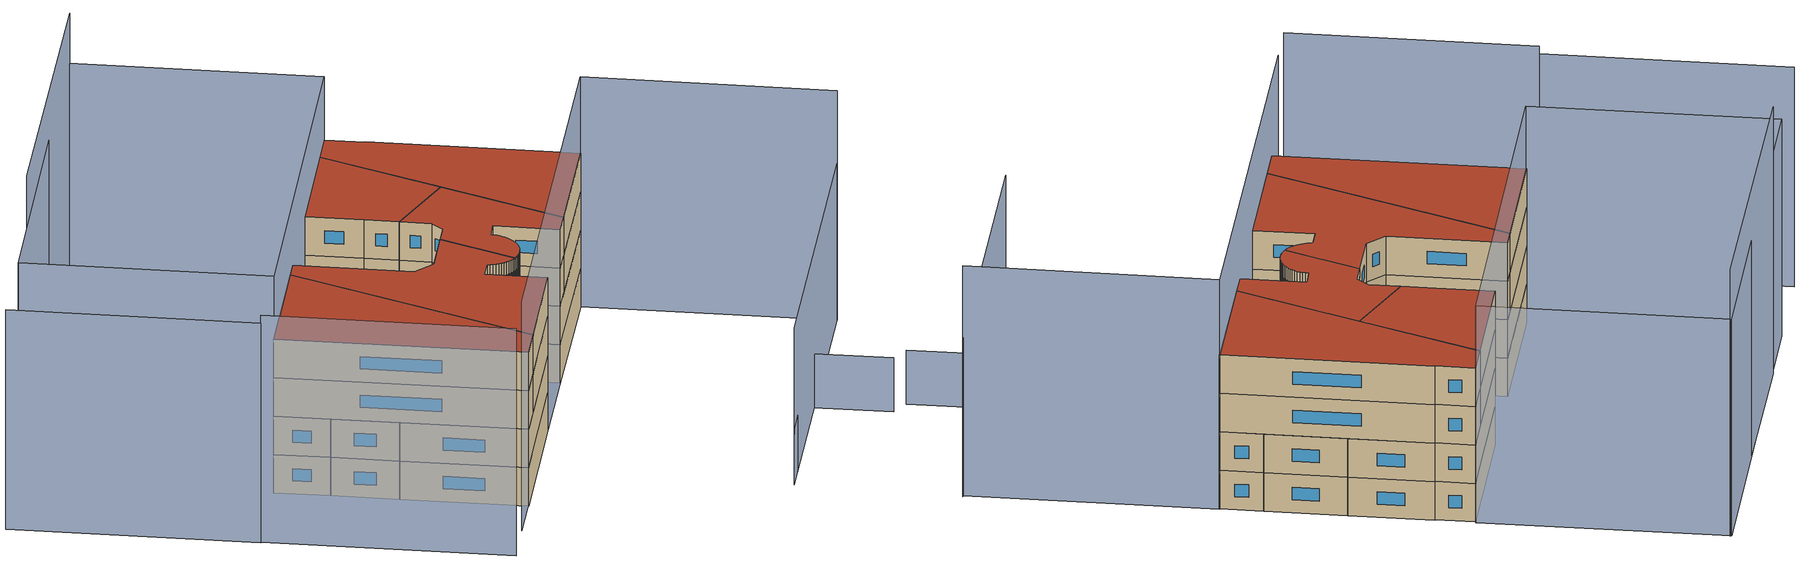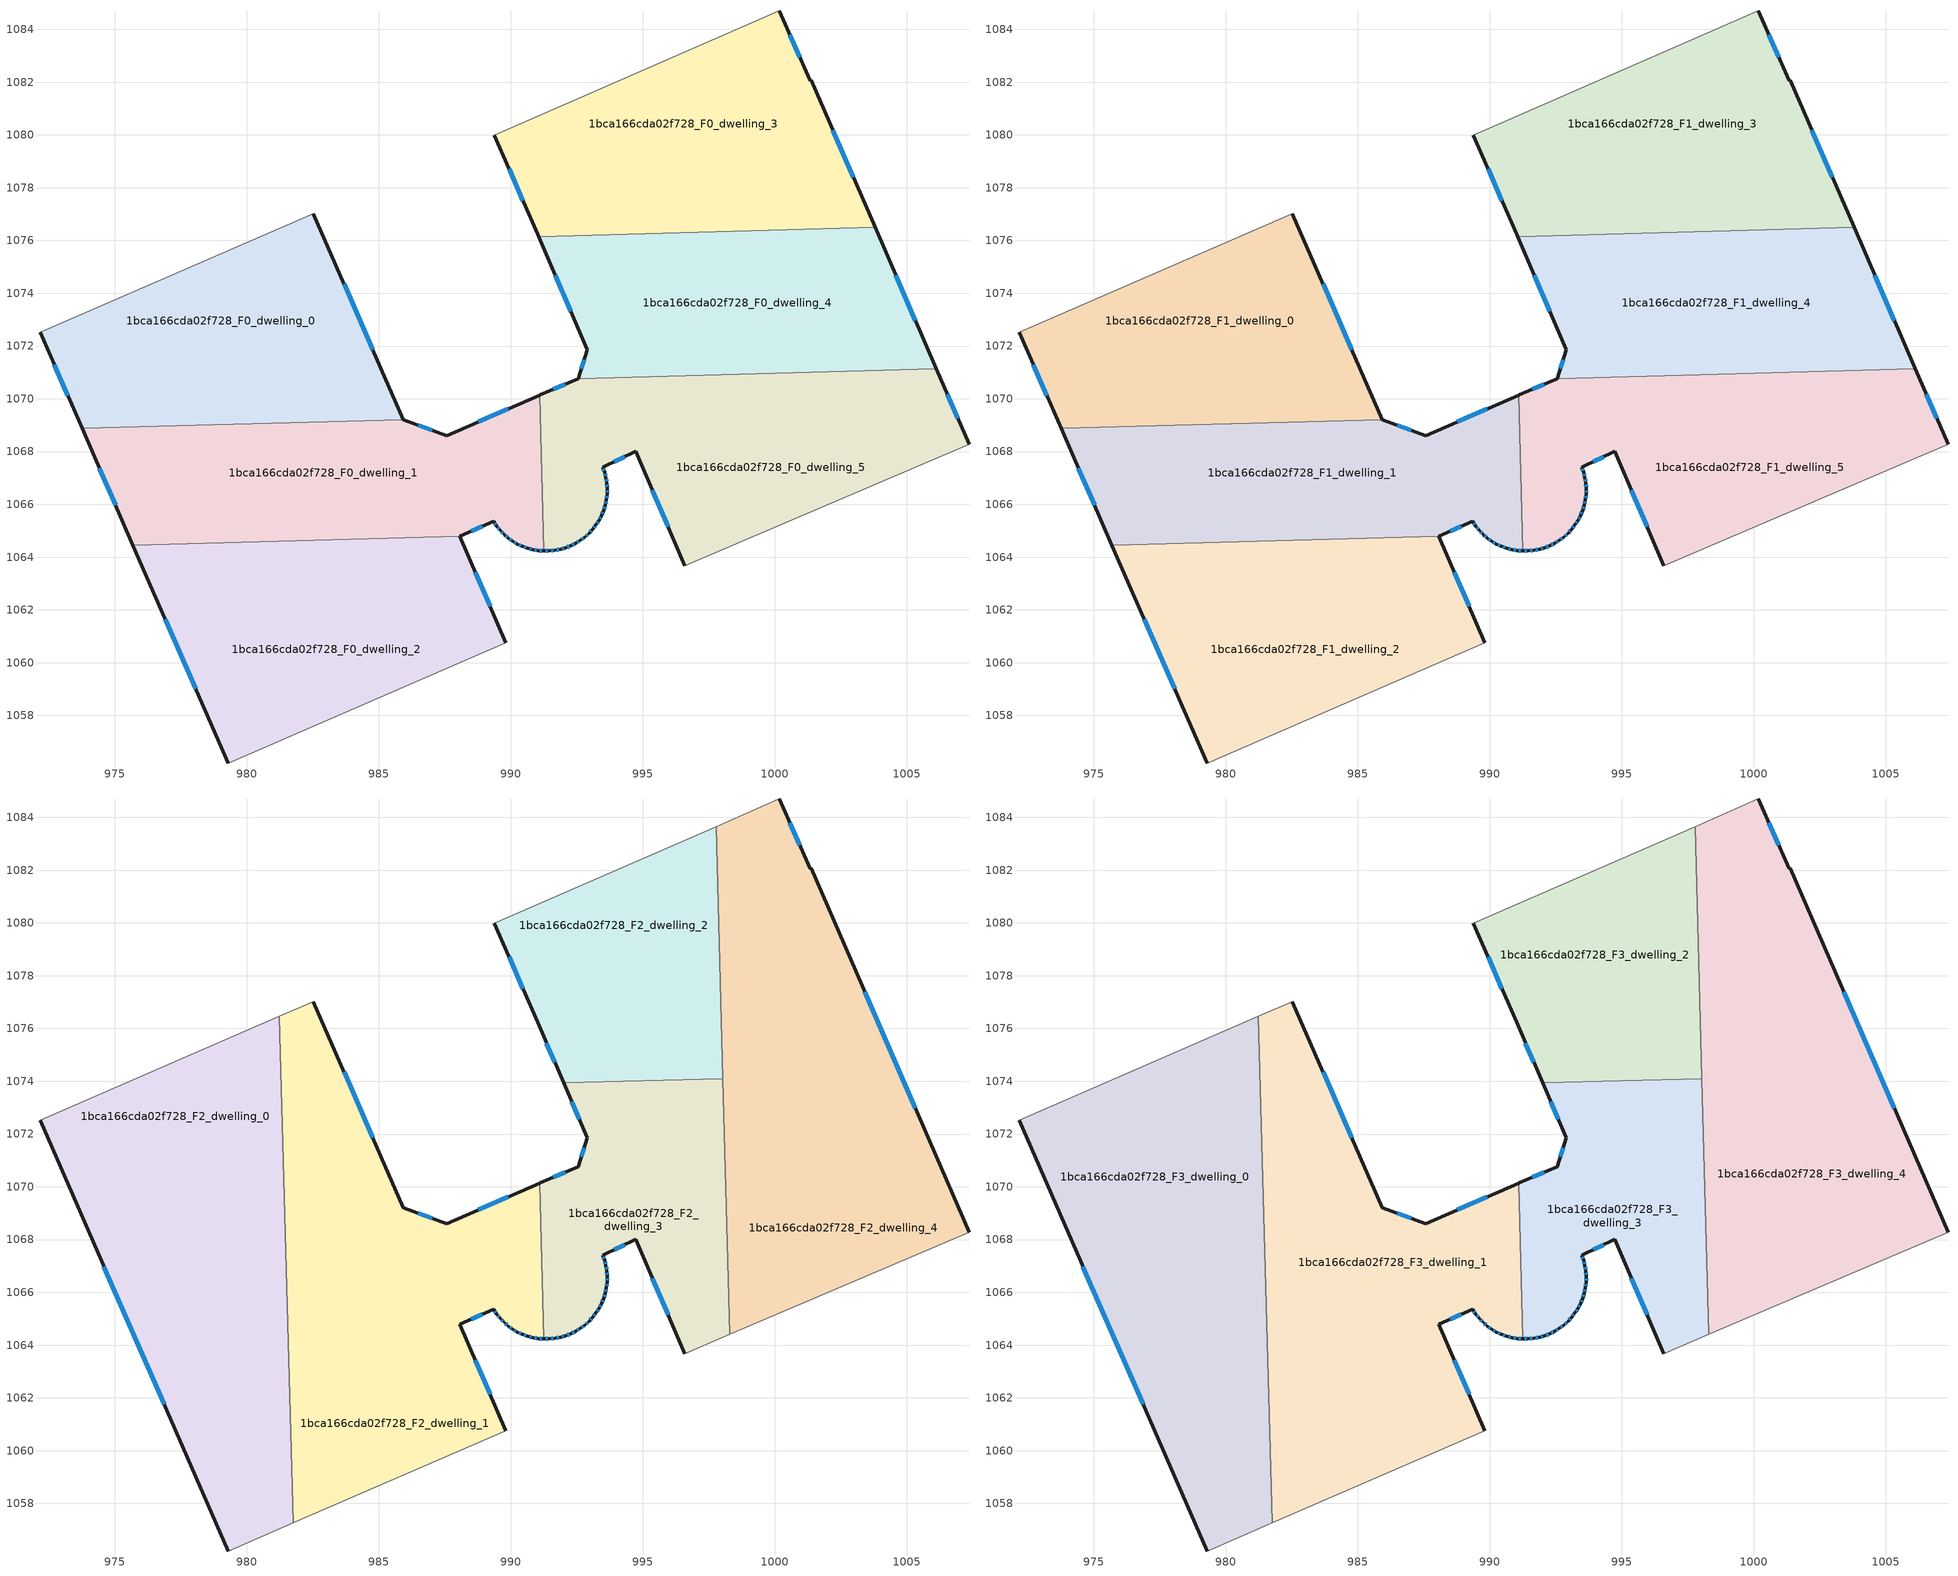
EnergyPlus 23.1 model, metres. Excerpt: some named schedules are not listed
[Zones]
1bca166cda02f728_F0_dwelling_0
 floor ground (EU_floor_Construction): 982.52,1077.02 985.93,1069.21 973.75,1068.88 972.16,1072.53 z0
 wall outside (EU_wall_Construction): 972.16,1072.53 973.75,1068.88 / 985.93,1069.21 982.52,1077.02 z0:3
 wall to 1bca166cda02f728_F0_dwelling_1 (EU_wall_Construction): 973.75,1068.88 985.93,1069.21 z0:3
 wall adiabatic (EU_wall_Construction): 982.52,1077.02 972.16,1072.53 z0:3
 window (EU_Window_Construction): 972.7,1071.29 973.21,1070.12 / 984.77,1071.87 983.68,1074.36 z1.02:1.98
1bca166cda02f728_F0_dwelling_1
 floor ground (EU_floor_Construction): 991.09,1070.14 991.25,1064.23 991.22,1064.23 991.04,1064.25 990.84,1064.29 990.64,1064.33 990.44,1064.41 990.25,1064.5 990.08,1064.6 989.91,1064.72 989.76,1064.85 989.74,1064.86 989.6,1065.01 989.47,1065.17 989.35,1065.35 988.06,1064.8 975.68,1064.46 973.75,1068.88 985.93,1069.21 987.58,1068.6 z0
 wall outside (EU_wall_Construction): 973.75,1068.88 975.68,1064.46 / 991.09,1070.14 987.58,1068.6 985.93,1069.21 / 988.06,1064.8 989.35,1065.35 989.47,1065.17 989.6,1065.01 989.74,1064.86 989.76,1064.85 989.91,1064.72 990.08,1064.6 990.25,1064.5 990.44,1064.41 990.64,1064.33 990.84,1064.29 991.04,1064.25 991.22,1064.23 991.25,1064.23 z0:3
 wall to 1bca166cda02f728_F0_dwelling_5 (EU_wall_Construction): 991.25,1064.23 991.09,1070.14 z0:3
 wall to 1bca166cda02f728_F0_dwelling_2 (EU_wall_Construction): 975.68,1064.46 988.06,1064.8 z0:3
 window (EU_Window_Construction): 974.41,1067.37 975.02,1065.96 / 987.02,1068.81 986.49,1069 / 989.89,1069.61 988.77,1069.12 / 991.1,1064.25 991.16,1064.24 / 990.91,1064.27 990.97,1064.26 / 990.71,1064.32 990.77,1064.3 / 990.51,1064.38 990.57,1064.36 / 990.31,1064.47 990.38,1064.44 / 990.14,1064.57 990.19,1064.53 / 989.96,1064.68 990.02,1064.64 / 989.81,1064.8 989.85,1064.76 / 989.65,1064.96 989.69,1064.91 / 989.51,1065.12 989.55,1065.07 / 989.39,1065.29 989.43,1065.23 / 988.5,1064.99 988.92,1065.16 z1.02:1.98
1bca166cda02f728_F0_dwelling_2
 floor ground (EU_floor_Construction): 988.06,1064.8 989.81,1060.76 979.29,1056.2 975.68,1064.46 z0
 wall outside (EU_wall_Construction): 989.81,1060.76 988.06,1064.8 / 975.68,1064.46 979.29,1056.2 z0:3
 wall adiabatic (EU_wall_Construction): 979.29,1056.2 989.81,1060.76 z0:3
 window (EU_Window_Construction): 989.22,1062.13 988.66,1063.42 / 976.91,1061.65 978.06,1059.01 z1.02:1.98
1bca166cda02f728_F0_dwelling_3
 floor ground (EU_floor_Construction): 1001.38,1082.08 1003.8,1076.5 991.05,1076.15 991.02,1076.23 989.38,1079.99 1000.18,1084.7 1001.34,1082.05 z0
 wall outside (EU_wall_Construction): 1001.34,1082.05 1001.38,1082.08 / 1003.8,1076.5 1001.38,1082.08 / 989.38,1079.99 991.02,1076.23 991.05,1076.15 / 1001.34,1082.05 1000.18,1084.7 z0:3
 wall to 1bca166cda02f728_F0_dwelling_4 (EU_wall_Construction): 991.05,1076.15 1003.8,1076.5 z0:3
 wall adiabatic (EU_wall_Construction): 1000.18,1084.7 989.38,1079.99 z0:3
 window (EU_Window_Construction): 1002.98,1078.4 1002.2,1080.18 / 989.93,1078.71 990.46,1077.51 / 1000.95,1082.95 1000.57,1083.8 z1.02:1.98
1bca166cda02f728_F0_dwelling_4
 floor ground (EU_floor_Construction): 1003.8,1076.5 1006.12,1071.14 992.56,1070.77 992.9,1071.85 991.05,1076.15 z0
 wall outside (EU_wall_Construction): 1006.12,1071.14 1003.8,1076.5 / 991.05,1076.15 992.9,1071.85 992.56,1070.77 z0:3
 wall to 1bca166cda02f728_F0_dwelling_5 (EU_wall_Construction): 992.56,1070.77 1006.12,1071.14 z0:3
 window (EU_Window_Construction): 1005.33,1072.96 1004.59,1074.68 / 992.78,1071.48 992.68,1071.14 / 991.68,1074.69 992.27,1073.31 z1.02:1.98
1bca166cda02f728_F0_dwelling_5
 floor ground (EU_floor_Construction): 1006.12,1071.14 1007.36,1068.28 996.58,1063.67 994.74,1068 993.49,1067.41 993.55,1067.21 993.6,1067.01 993.64,1066.8 993.65,1066.6 993.65,1066.38 993.62,1066.17 993.57,1065.97 993.52,1065.77 993.44,1065.58 993.34,1065.39 993.23,1065.22 993.1,1065.06 992.96,1064.9 992.8,1064.76 992.64,1064.64 992.46,1064.53 992.27,1064.43 992.08,1064.36 991.88,1064.29 991.67,1064.26 991.46,1064.24 991.25,1064.23 991.09,1070.14 991.12,1070.15 992.56,1070.77 z0
 wall outside (EU_wall_Construction): 991.25,1064.23 991.46,1064.24 991.67,1064.26 991.88,1064.29 992.08,1064.36 992.27,1064.43 992.46,1064.53 992.64,1064.64 992.8,1064.76 992.96,1064.9 993.1,1065.06 993.23,1065.22 993.34,1065.39 993.44,1065.58 993.52,1065.77 993.57,1065.97 993.62,1066.17 993.65,1066.38 993.65,1066.6 993.64,1066.8 993.6,1067.01 993.55,1067.21 993.49,1067.41 994.74,1068 996.58,1063.67 / 992.56,1070.77 991.12,1070.15 991.09,1070.14 / 1007.36,1068.28 1006.12,1071.14 z0:3
 wall adiabatic (EU_wall_Construction): 996.58,1063.67 1007.36,1068.28 z0:3
 window (EU_Window_Construction): 993.53,1067.28 993.51,1067.35 / 993.59,1067.08 993.57,1067.15 / 993.63,1066.88 993.62,1066.94 / 993.65,1066.67 993.64,1066.73 / 993.65,1066.46 993.65,1066.52 / 993.63,1066.25 993.64,1066.31 / 993.59,1066.04 993.6,1066.11 / 993.54,1065.84 993.55,1065.91 / 993.47,1065.65 993.49,1065.71 / 993.38,1065.46 993.41,1065.52 / 993.27,1065.28 993.3,1065.33 / 993.14,1065.11 993.18,1065.16 / 993.01,1064.96 993.05,1065 / 992.86,1064.81 992.91,1064.86 / 992.69,1064.68 992.75,1064.72 / 992.52,1064.56 992.58,1064.6 / 992.33,1064.46 992.39,1064.49 / 992.15,1064.38 992.21,1064.41 / 991.95,1064.32 992.01,1064.34 / 991.74,1064.27 991.81,1064.28 / 991.53,1064.25 991.6,1064.25 / 991.32,1064.24 991.39,1064.24 / 992.07,1070.56 991.61,1070.36 / 1006.94,1069.26 1006.54,1070.17 / 995.37,1066.53 995.96,1065.15 / 993.91,1067.61 994.31,1067.8 z1.02:1.98
1bca166cda02f728_F1_dwelling_0
 floor to 1bca166cda02f728_F0_dwelling_0 (EU_floor_Construction): 982.52,1077.02 985.93,1069.21 973.75,1068.88 972.16,1072.53 z3
 wall outside (EU_wall_Construction): 972.16,1072.53 973.75,1068.88 / 985.93,1069.21 982.52,1077.02 z3:6
 wall to 1bca166cda02f728_F1_dwelling_1 (EU_wall_Construction): 973.75,1068.88 985.93,1069.21 z3:6
 wall adiabatic (EU_wall_Construction): 982.52,1077.02 972.16,1072.53 z3:6
 window (EU_Window_Construction): 972.7,1071.29 973.21,1070.12 / 984.77,1071.87 983.68,1074.36 z4.02:4.98
1bca166cda02f728_F1_dwelling_1
 floor to 1bca166cda02f728_F0_dwelling_1 (EU_floor_Construction): 991.09,1070.14 991.25,1064.23 991.22,1064.23 991.04,1064.25 990.84,1064.29 990.64,1064.33 990.44,1064.41 990.25,1064.5 990.08,1064.6 989.91,1064.72 989.76,1064.85 989.74,1064.86 989.6,1065.01 989.47,1065.17 989.35,1065.35 988.06,1064.8 975.68,1064.46 973.75,1068.88 985.93,1069.21 987.58,1068.6 z3
 wall outside (EU_wall_Construction): 973.75,1068.88 975.68,1064.46 / 991.09,1070.14 987.58,1068.6 985.93,1069.21 / 988.06,1064.8 989.35,1065.35 989.47,1065.17 989.6,1065.01 989.74,1064.86 989.76,1064.85 989.91,1064.72 990.08,1064.6 990.25,1064.5 990.44,1064.41 990.64,1064.33 990.84,1064.29 991.04,1064.25 991.22,1064.23 991.25,1064.23 z3:6
 wall to 1bca166cda02f728_F1_dwelling_5 (EU_wall_Construction): 991.25,1064.23 991.09,1070.14 z3:6
 wall to 1bca166cda02f728_F1_dwelling_2 (EU_wall_Construction): 975.68,1064.46 988.06,1064.8 z3:6
 window (EU_Window_Construction): 974.41,1067.37 975.02,1065.96 / 987.02,1068.81 986.49,1069 / 989.89,1069.61 988.77,1069.12 / 991.1,1064.25 991.16,1064.24 / 990.91,1064.27 990.97,1064.26 / 990.71,1064.32 990.77,1064.3 / 990.51,1064.38 990.57,1064.36 / 990.31,1064.47 990.38,1064.44 / 990.14,1064.57 990.19,1064.53 / 989.96,1064.68 990.02,1064.64 / 989.81,1064.8 989.85,1064.76 / 989.65,1064.96 989.69,1064.91 / 989.51,1065.12 989.55,1065.07 / 989.39,1065.29 989.43,1065.23 / 988.5,1064.99 988.92,1065.16 z4.02:4.98
1bca166cda02f728_F1_dwelling_2
 floor to 1bca166cda02f728_F0_dwelling_2 (EU_floor_Construction): 988.06,1064.8 989.81,1060.76 979.29,1056.2 975.68,1064.46 z3
 wall outside (EU_wall_Construction): 989.81,1060.76 988.06,1064.8 / 975.68,1064.46 979.29,1056.2 z3:6
 wall adiabatic (EU_wall_Construction): 979.29,1056.2 989.81,1060.76 z3:6
 window (EU_Window_Construction): 989.22,1062.13 988.66,1063.42 / 976.91,1061.65 978.06,1059.01 z4.02:4.98
1bca166cda02f728_F1_dwelling_3
 floor to 1bca166cda02f728_F0_dwelling_3 (EU_floor_Construction): 1001.38,1082.08 1003.8,1076.5 991.05,1076.15 991.02,1076.23 989.38,1079.99 1000.18,1084.7 1001.34,1082.05 z3
 wall outside (EU_wall_Construction): 1001.34,1082.05 1001.38,1082.08 / 1003.8,1076.5 1001.38,1082.08 / 989.38,1079.99 991.02,1076.23 991.05,1076.15 / 1001.34,1082.05 1000.18,1084.7 z3:6
 wall to 1bca166cda02f728_F1_dwelling_4 (EU_wall_Construction): 991.05,1076.15 1003.8,1076.5 z3:6
 wall adiabatic (EU_wall_Construction): 1000.18,1084.7 989.38,1079.99 z3:6
 window (EU_Window_Construction): 1002.98,1078.4 1002.2,1080.18 / 989.93,1078.71 990.46,1077.51 / 1000.95,1082.95 1000.57,1083.8 z4.02:4.98
1bca166cda02f728_F1_dwelling_4
 floor to 1bca166cda02f728_F0_dwelling_4 (EU_floor_Construction): 1003.8,1076.5 1006.12,1071.14 992.56,1070.77 992.9,1071.85 991.05,1076.15 z3
 wall outside (EU_wall_Construction): 1006.12,1071.14 1003.8,1076.5 / 991.05,1076.15 992.9,1071.85 992.56,1070.77 z3:6
 wall to 1bca166cda02f728_F1_dwelling_5 (EU_wall_Construction): 992.56,1070.77 1006.12,1071.14 z3:6
 window (EU_Window_Construction): 1005.33,1072.96 1004.59,1074.68 / 992.78,1071.48 992.68,1071.14 / 991.68,1074.69 992.27,1073.31 z4.02:4.98
1bca166cda02f728_F1_dwelling_5
 floor to 1bca166cda02f728_F0_dwelling_5 (EU_floor_Construction): 1006.12,1071.14 1007.36,1068.28 996.58,1063.67 994.74,1068 993.49,1067.41 993.55,1067.21 993.6,1067.01 993.64,1066.8 993.65,1066.6 993.65,1066.38 993.62,1066.17 993.57,1065.97 993.52,1065.77 993.44,1065.58 993.34,1065.39 993.23,1065.22 993.1,1065.06 992.96,1064.9 992.8,1064.76 992.64,1064.64 992.46,1064.53 992.27,1064.43 992.08,1064.36 991.88,1064.29 991.67,1064.26 991.46,1064.24 991.25,1064.23 991.09,1070.14 991.12,1070.15 992.56,1070.77 z3
 wall outside (EU_wall_Construction): 991.25,1064.23 991.46,1064.24 991.67,1064.26 991.88,1064.29 992.08,1064.36 992.27,1064.43 992.46,1064.53 992.64,1064.64 992.8,1064.76 992.96,1064.9 993.1,1065.06 993.23,1065.22 993.34,1065.39 993.44,1065.58 993.52,1065.77 993.57,1065.97 993.62,1066.17 993.65,1066.38 993.65,1066.6 993.64,1066.8 993.6,1067.01 993.55,1067.21 993.49,1067.41 994.74,1068 996.58,1063.67 / 992.56,1070.77 991.12,1070.15 991.09,1070.14 / 1007.36,1068.28 1006.12,1071.14 z3:6
 wall adiabatic (EU_wall_Construction): 996.58,1063.67 1007.36,1068.28 z3:6
 window (EU_Window_Construction): 993.53,1067.28 993.51,1067.35 / 993.59,1067.08 993.57,1067.15 / 993.63,1066.88 993.62,1066.94 / 993.65,1066.67 993.64,1066.73 / 993.65,1066.46 993.65,1066.52 / 993.63,1066.25 993.64,1066.31 / 993.59,1066.04 993.6,1066.11 / 993.54,1065.84 993.55,1065.91 / 993.47,1065.65 993.49,1065.71 / 993.38,1065.46 993.41,1065.52 / 993.27,1065.28 993.3,1065.33 / 993.14,1065.11 993.18,1065.16 / 993.01,1064.96 993.05,1065 / 992.86,1064.81 992.91,1064.86 / 992.69,1064.68 992.75,1064.72 / 992.52,1064.56 992.58,1064.6 / 992.33,1064.46 992.39,1064.49 / 992.15,1064.38 992.21,1064.41 / 991.95,1064.32 992.01,1064.34 / 991.74,1064.27 991.81,1064.28 / 991.53,1064.25 991.6,1064.25 / 991.32,1064.24 991.39,1064.24 / 992.07,1070.56 991.61,1070.36 / 1006.94,1069.26 1006.54,1070.17 / 995.37,1066.53 995.96,1065.15 / 993.91,1067.61 994.31,1067.8 z4.02:4.98
1bca166cda02f728_F2_dwelling_0
 floor to 1bca166cda02f728_F1_dwelling_0 (EU_floor_Construction): 981.23,1076.46 981.43,1069.09 973.75,1068.88 972.16,1072.53 z6
 floor to 1bca166cda02f728_F1_dwelling_1 (EU_floor_Construction): 981.43,1069.09 981.55,1064.62 975.68,1064.46 973.75,1068.88 z6
 floor to 1bca166cda02f728_F1_dwelling_2 (EU_floor_Construction): 981.55,1064.62 981.75,1057.27 979.29,1056.2 975.68,1064.46 z6
 wall outside (EU_wall_Construction): 972.16,1072.53 979.29,1056.2 z6:9
 wall adiabatic (EU_wall_Construction): 979.29,1056.2 981.76,1057.27 / 981.23,1076.46 972.16,1072.53 z6:9
 wall to 1bca166cda02f728_F2_dwelling_1 (EU_wall_Construction): 981.76,1057.27 981.23,1076.46 z6:9
 window (EU_Window_Construction): 974.58,1066.97 976.86,1061.75 z7.02:7.98
1bca166cda02f728_F2_dwelling_1
 floor to 1bca166cda02f728_F1_dwelling_1 (EU_floor_Construction): 991.09,1070.14 991.25,1064.23 991.22,1064.23 991.04,1064.25 990.84,1064.29 990.64,1064.33 990.44,1064.41 990.25,1064.5 990.08,1064.6 989.91,1064.72 989.76,1064.85 989.74,1064.86 989.6,1065.01 989.47,1065.17 989.35,1065.35 988.06,1064.8 981.55,1064.62 981.43,1069.09 985.93,1069.21 987.58,1068.6 z6
 floor to 1bca166cda02f728_F1_dwelling_2 (EU_floor_Construction): 988.06,1064.8 989.81,1060.76 981.75,1057.27 981.55,1064.62 z6
 floor to 1bca166cda02f728_F1_dwelling_0 (EU_floor_Construction): 982.52,1077.02 985.93,1069.21 981.43,1069.09 981.23,1076.46 z6
 wall outside (EU_wall_Construction): 989.81,1060.76 988.06,1064.8 989.35,1065.35 989.47,1065.17 989.6,1065.01 989.74,1064.86 989.91,1064.72 990.08,1064.6 990.25,1064.5 990.44,1064.41 990.64,1064.33 990.84,1064.29 991.04,1064.25 991.22,1064.23 991.25,1064.23 / 991.09,1070.14 987.58,1068.6 985.93,1069.21 982.52,1077.02 z6:9
 wall adiabatic (EU_wall_Construction): 981.76,1057.27 989.81,1060.76 / 982.52,1077.02 981.23,1076.46 z6:9
 wall to 1bca166cda02f728_F2_dwelling_3 (EU_wall_Construction): 991.25,1064.23 991.09,1070.14 z6:9
 window (EU_Window_Construction): 990.51,1064.38 990.57,1064.36 / 990.31,1064.47 990.38,1064.44 / 990.14,1064.57 990.19,1064.53 / 989.96,1064.68 990.02,1064.64 / 989.8,1064.81 989.85,1064.77 / 989.65,1064.96 989.69,1064.91 / 989.51,1065.12 989.55,1065.07 / 989.39,1065.29 989.43,1065.23 / 988.5,1064.99 988.92,1065.16 / 989.22,1062.13 988.66,1063.42 / 984.77,1071.87 983.68,1074.36 / 987.02,1068.81 986.49,1069 / 989.89,1069.61 988.77,1069.12 / 991.1,1064.25 991.16,1064.24 / 990.91,1064.27 990.97,1064.26 / 990.71,1064.32 990.77,1064.3 z7.02:7.98
1bca166cda02f728_F2_dwelling_2
 floor to 1bca166cda02f728_F1_dwelling_3 (EU_floor_Construction): 997.77,1083.65 997.98,1076.34 991.05,1076.15 991.02,1076.23 989.38,1079.99 z6
 floor to 1bca166cda02f728_F1_dwelling_4 (EU_floor_Construction): 997.98,1076.34 998.04,1074.1 992,1073.94 991.05,1076.15 z6
 wall outside (EU_wall_Construction): 989.38,1079.99 991.02,1076.23 992,1073.94 z6:9
 wall to 1bca166cda02f728_F2_dwelling_3 (EU_wall_Construction): 992,1073.94 998.04,1074.1 z6:9
 wall adiabatic (EU_wall_Construction): 997.77,1083.65 989.38,1079.99 z6:9
 wall to 1bca166cda02f728_F2_dwelling_4 (EU_wall_Construction): 998.04,1074.1 997.77,1083.65 z6:9
 window (EU_Window_Construction): 991.35,1075.45 991.67,1074.72 / 989.93,1078.71 990.46,1077.51 z7.02:7.98
1bca166cda02f728_F2_dwelling_3
 floor to 1bca166cda02f728_F1_dwelling_5 (EU_floor_Construction): 998.12,1070.92 998.3,1064.41 996.58,1063.67 994.74,1068 993.49,1067.41 993.55,1067.21 993.6,1067.01 993.64,1066.8 993.65,1066.6 993.65,1066.38 993.62,1066.17 993.57,1065.97 993.52,1065.77 993.44,1065.58 993.34,1065.39 993.23,1065.22 993.1,1065.06 992.96,1064.9 992.8,1064.76 992.64,1064.64 992.46,1064.53 992.27,1064.43 992.08,1064.36 991.88,1064.29 991.67,1064.26 991.46,1064.24 991.25,1064.23 991.09,1070.14 991.12,1070.15 992.56,1070.77 z6
 floor to 1bca166cda02f728_F1_dwelling_4 (EU_floor_Construction): 998.04,1074.1 998.12,1070.92 992.56,1070.77 992.9,1071.85 992,1073.94 z6
 wall outside (EU_wall_Construction): 991.25,1064.23 991.46,1064.24 991.67,1064.26 991.88,1064.29 992.08,1064.36 992.27,1064.43 992.46,1064.53 992.64,1064.64 992.8,1064.76 992.96,1064.9 993.1,1065.06 993.23,1065.22 993.34,1065.39 993.44,1065.58 993.52,1065.77 993.57,1065.97 993.62,1066.17 993.65,1066.38 993.65,1066.6 993.64,1066.8 993.6,1067.01 993.55,1067.21 993.49,1067.41 994.74,1068 996.58,1063.67 / 992,1073.94 992.9,1071.85 992.56,1070.77 991.12,1070.15 991.09,1070.14 z6:9
 wall adiabatic (EU_wall_Construction): 996.58,1063.67 998.3,1064.41 z6:9
 wall to 1bca166cda02f728_F2_dwelling_4 (EU_wall_Construction): 998.3,1064.41 998.04,1074.1 z6:9
 window (EU_Window_Construction): 993.59,1067.08 993.57,1067.15 / 993.63,1066.88 993.62,1066.94 / 993.65,1066.67 993.64,1066.73 / 993.65,1066.46 993.65,1066.52 / 993.63,1066.25 993.64,1066.31 / 993.59,1066.04 993.6,1066.11 / 993.54,1065.84 993.55,1065.91 / 993.47,1065.65 993.49,1065.71 / 993.38,1065.46 993.41,1065.52 / 993.27,1065.28 993.3,1065.33 / 993.14,1065.11 993.18,1065.16 / 993.01,1064.96 993.05,1065 / 992.86,1064.81 992.91,1064.86 / 992.69,1064.68 992.75,1064.72 / 992.52,1064.56 992.58,1064.6 / 992.33,1064.46 992.39,1064.49 / 992.15,1064.38 992.21,1064.41 / 991.95,1064.32 992.01,1064.34 / 991.74,1064.27 991.81,1064.28 / 991.53,1064.25 991.6,1064.25 / 991.32,1064.24 991.39,1064.24 / 992.07,1070.56 991.61,1070.36 / 992.78,1071.48 992.68,1071.14 / 992.31,1073.23 992.6,1072.56 / 995.37,1066.53 995.96,1065.15 / 993.91,1067.61 994.31,1067.8 / 993.53,1067.28 993.51,1067.35 z7.02:7.98
1bca166cda02f728_F2_dwelling_4
 floor to 1bca166cda02f728_F1_dwelling_4 (EU_floor_Construction): 1003.8,1076.5 1006.12,1071.14 998.12,1070.92 997.98,1076.34 z6
 floor to 1bca166cda02f728_F1_dwelling_3 (EU_floor_Construction): 1001.38,1082.08 1003.8,1076.5 997.98,1076.34 997.77,1083.65 1000.18,1084.7 1001.34,1082.05 z6
 floor to 1bca166cda02f728_F1_dwelling_5 (EU_floor_Construction): 1006.12,1071.14 1007.36,1068.28 998.3,1064.41 998.12,1070.92 z6
 wall outside (EU_wall_Construction): 1001.34,1082.05 1000.18,1084.7 / 1001.34,1082.05 1001.38,1082.08 / 1007.36,1068.28 1001.38,1082.08 z6:9
 wall adiabatic (EU_wall_Construction): 998.3,1064.41 1007.36,1068.28 / 1000.18,1084.7 997.77,1083.65 z6:9
 window (EU_Window_Construction): 1000.95,1082.95 1000.57,1083.8 / 1005.33,1072.98 1003.42,1077.38 z7.02:7.98
1bca166cda02f728_F3_dwelling_0
 floor to 1bca166cda02f728_F2_dwelling_0 (EU_floor_Construction): 981.23,1076.46 981.76,1057.27 979.29,1056.2 972.16,1072.53 z9
 wall outside (EU_wall_Construction): 972.16,1072.53 979.29,1056.2 z9:12
 wall adiabatic (EU_wall_Construction): 979.29,1056.2 981.76,1057.27 / 981.23,1076.46 972.16,1072.53 z9:12
 wall to 1bca166cda02f728_F3_dwelling_1 (EU_wall_Construction): 981.76,1057.27 981.23,1076.46 z9:12
 window (EU_Window_Construction): 974.58,1066.97 976.86,1061.75 z10.02:10.98
 roof outside (EU_roof_Construction): 981.76,1057.27 981.23,1076.46 972.16,1072.53 979.29,1056.2 z12
1bca166cda02f728_F3_dwelling_1
 floor to 1bca166cda02f728_F2_dwelling_1 (EU_floor_Construction): 991.09,1070.14 991.25,1064.23 991.22,1064.23 991.04,1064.25 990.84,1064.29 990.64,1064.33 990.44,1064.41 990.25,1064.5 990.08,1064.6 989.91,1064.72 989.74,1064.86 989.6,1065.01 989.47,1065.17 989.35,1065.35 988.06,1064.8 989.81,1060.76 981.76,1057.27 981.23,1076.46 982.52,1077.02 985.93,1069.21 987.58,1068.6 z9
 wall outside (EU_wall_Construction): 989.81,1060.76 988.06,1064.8 989.35,1065.35 989.47,1065.17 989.6,1065.01 989.74,1064.86 989.91,1064.72 990.08,1064.6 990.25,1064.5 990.44,1064.41 990.64,1064.33 990.84,1064.29 991.04,1064.25 991.22,1064.23 991.25,1064.23 / 991.09,1070.14 987.58,1068.6 985.93,1069.21 982.52,1077.02 z9:12
 wall adiabatic (EU_wall_Construction): 981.76,1057.27 989.81,1060.76 / 982.52,1077.02 981.23,1076.46 z9:12
 wall to 1bca166cda02f728_F3_dwelling_3 (EU_wall_Construction): 991.25,1064.23 991.09,1070.14 z9:12
 window (EU_Window_Construction): 990.51,1064.38 990.57,1064.36 / 990.31,1064.47 990.38,1064.44 / 990.14,1064.57 990.19,1064.53 / 989.96,1064.68 990.02,1064.64 / 989.8,1064.81 989.85,1064.77 / 989.65,1064.96 989.69,1064.91 / 989.51,1065.12 989.55,1065.07 / 989.39,1065.29 989.43,1065.23 / 988.5,1064.99 988.92,1065.16 / 989.22,1062.13 988.66,1063.42 / 984.77,1071.87 983.68,1074.36 / 987.02,1068.81 986.49,1069 / 989.89,1069.61 988.77,1069.12 / 991.1,1064.25 991.16,1064.24 / 990.91,1064.27 990.97,1064.26 / 990.71,1064.32 990.77,1064.3 z10.02:10.98
 roof outside (EU_roof_Construction): 989.81,1060.76 988.06,1064.8 989.35,1065.35 989.47,1065.17 989.6,1065.01 989.74,1064.86 989.91,1064.72 990.08,1064.6 990.25,1064.5 990.44,1064.41 990.64,1064.33 990.84,1064.29 991.04,1064.25 991.22,1064.23 991.25,1064.23 991.09,1070.14 987.58,1068.6 985.93,1069.21 982.52,1077.02 981.23,1076.46 981.76,1057.27 z12
1bca166cda02f728_F3_dwelling_2
 floor to 1bca166cda02f728_F2_dwelling_2 (EU_floor_Construction): 997.77,1083.65 998.04,1074.1 992,1073.94 991.02,1076.23 989.38,1079.99 z9
 wall outside (EU_wall_Construction): 989.38,1079.99 991.02,1076.23 992,1073.94 z9:12
 wall to 1bca166cda02f728_F3_dwelling_3 (EU_wall_Construction): 992,1073.94 998.04,1074.1 z9:12
 wall adiabatic (EU_wall_Construction): 997.77,1083.65 989.38,1079.99 z9:12
 wall to 1bca166cda02f728_F3_dwelling_4 (EU_wall_Construction): 998.04,1074.1 997.77,1083.65 z9:12
 window (EU_Window_Construction): 991.35,1075.45 991.67,1074.72 / 989.93,1078.71 990.46,1077.51 z10.02:10.98
 roof outside (EU_roof_Construction): 998.04,1074.1 997.77,1083.65 989.38,1079.99 991.02,1076.23 992,1073.94 z12
1bca166cda02f728_F3_dwelling_3
 floor to 1bca166cda02f728_F2_dwelling_3 (EU_floor_Construction): 998.04,1074.1 998.3,1064.41 996.58,1063.67 994.74,1068 993.49,1067.41 993.55,1067.21 993.6,1067.01 993.64,1066.8 993.65,1066.6 993.65,1066.38 993.62,1066.17 993.57,1065.97 993.52,1065.77 993.44,1065.58 993.34,1065.39 993.23,1065.22 993.1,1065.06 992.96,1064.9 992.8,1064.76 992.64,1064.64 992.46,1064.53 992.27,1064.43 992.08,1064.36 991.88,1064.29 991.67,1064.26 991.46,1064.24 991.25,1064.23 991.09,1070.14 991.12,1070.15 992.56,1070.77 992.9,1071.85 992,1073.94 z9
 wall outside (EU_wall_Construction): 991.25,1064.23 991.46,1064.24 991.67,1064.26 991.88,1064.29 992.08,1064.36 992.27,1064.43 992.46,1064.53 992.64,1064.64 992.8,1064.76 992.96,1064.9 993.1,1065.06 993.23,1065.22 993.34,1065.39 993.44,1065.58 993.52,1065.77 993.57,1065.97 993.62,1066.17 993.65,1066.38 993.65,1066.6 993.64,1066.8 993.6,1067.01 993.55,1067.21 993.49,1067.41 994.74,1068 996.58,1063.67 / 992,1073.94 992.9,1071.85 992.56,1070.77 991.12,1070.15 991.09,1070.14 z9:12
 wall adiabatic (EU_wall_Construction): 996.58,1063.67 998.3,1064.41 z9:12
 wall to 1bca166cda02f728_F3_dwelling_4 (EU_wall_Construction): 998.3,1064.41 998.04,1074.1 z9:12
 window (EU_Window_Construction): 993.59,1067.08 993.57,1067.15 / 993.63,1066.88 993.62,1066.94 / 993.65,1066.67 993.64,1066.73 / 993.65,1066.46 993.65,1066.52 / 993.63,1066.25 993.64,1066.31 / 993.59,1066.04 993.6,1066.11 / 993.54,1065.84 993.55,1065.91 / 993.47,1065.65 993.49,1065.71 / 993.38,1065.46 993.41,1065.52 / 993.27,1065.28 993.3,1065.33 / 993.14,1065.11 993.18,1065.16 / 993.01,1064.96 993.05,1065 / 992.86,1064.81 992.91,1064.86 / 992.69,1064.68 992.75,1064.72 / 992.52,1064.56 992.58,1064.6 / 992.33,1064.46 992.39,1064.49 / 992.15,1064.38 992.21,1064.41 / 991.95,1064.32 992.01,1064.34 / 991.74,1064.27 991.81,1064.28 / 991.53,1064.25 991.6,1064.25 / 991.32,1064.24 991.39,1064.24 / 992.07,1070.56 991.61,1070.36 / 992.78,1071.48 992.68,1071.14 / 992.31,1073.23 992.6,1072.56 / 995.37,1066.53 995.96,1065.15 / 993.91,1067.61 994.31,1067.8 / 993.53,1067.28 993.51,1067.35 z10.02:10.98
 roof outside (EU_roof_Construction): 998.3,1064.41 998.04,1074.1 992,1073.94 992.9,1071.85 992.56,1070.77 991.12,1070.15 991.09,1070.14 991.25,1064.23 991.46,1064.24 991.67,1064.26 991.88,1064.29 992.08,1064.36 992.27,1064.43 992.46,1064.53 992.64,1064.64 992.8,1064.76 992.96,1064.9 993.1,1065.06 993.23,1065.22 993.34,1065.39 993.44,1065.58 993.52,1065.77 993.57,1065.97 993.62,1066.17 993.65,1066.38 993.65,1066.6 993.64,1066.8 993.6,1067.01 993.55,1067.21 993.49,1067.41 994.74,1068 996.58,1063.67 z12
1bca166cda02f728_F3_dwelling_4
 floor to 1bca166cda02f728_F2_dwelling_4 (EU_floor_Construction): 1001.38,1082.08 1007.36,1068.28 998.3,1064.41 997.77,1083.65 1000.18,1084.7 1001.34,1082.05 z9
 wall outside (EU_wall_Construction): 1001.34,1082.05 1000.18,1084.7 / 1001.34,1082.05 1001.38,1082.08 / 1007.36,1068.28 1001.38,1082.08 z9:12
 wall adiabatic (EU_wall_Construction): 998.3,1064.41 1007.36,1068.28 / 1000.18,1084.7 997.77,1083.65 z9:12
 window (EU_Window_Construction): 1000.95,1082.95 1000.57,1083.8 / 1005.33,1072.98 1003.42,1077.38 z10.02:10.98
 roof outside (EU_roof_Construction): 1007.36,1068.28 1001.38,1082.08 1001.34,1082.05 1000.18,1084.7 997.77,1083.65 998.3,1064.41 z12
shading: 991.44,1041.93 1014.7,1051.95 z0:12.2; 991.39,1041.89 1002.18,1046.65 / 1002.18,1046.65 1004.47,1041.47 z0:4.2; 975.8,1054.72 1007.42,1068.36 / 1007.42,1068.36 1014.53,1051.87 z0:17.9; 965.03,1088.87 993.11,1101.11 / 993.11,1101.11 1000.25,1084.73 / 1000.25,1084.73 972.17,1072.48 / 972.17,1072.48 965.03,1088.87 z0:16.9; 965.19,1069.52 972.3,1053.13 z0:17.7; 958.08,1085.83 965.16,1069.5 z0:17.1; 993.18,1101.06 970.25,1091.23 z0:20.8
[Building]
EU S2 Campaign: North Axis=0; Terrain=City; Solar Distribution=FullExterior
[Site:Location]
Vienna: Latitude=48; Longitude=16.5; Time Zone=1; Elevation=183
[SizingPeriod:WeatherFileDays]
AnnualSizingPeriod: Begin Month=1; Begin Day of Month=1; End Month=12; End Day of Month=31; Day of Week for Start Day=Monday; Use Weather File Daylight Saving Period=No; Use Weather File Rain and Snow Indicators=No
[MATERIAL]
EU_InternalMass_Material: Roughness=MediumRough; Thickness=0.1; Conductivity=1; Density=1800; Specific Heat=900; Thermal Absorptance=0.9; Solar Absorptance=0.7; Visible Absorptance=0.7
[MATERIAL:NOMASS] Roughness=MediumRough; Thermal Absorptance=0.9; Solar Absorptance=0.7; Visible Absorptance=0.7
Name | Thermal Resistance
EU_wall_NoMass | 0.942466
EU_roof_NoMass | 0.551687
EU_floor_NoMass | 0.66527
[WINDOWMATERIAL:SIMPLEGLAZINGSYSTEM]
EU_Window_SimpleGlazing: UFactor=2.03367; Solar Heat Gain Coefficient=0.65; Visible Transmittance=0.65
[CONSTRUCTION]
EU_wall_Construction: EU_wall_NoMass
EU_roof_Construction: EU_roof_NoMass
EU_floor_Construction: EU_floor_NoMass
EU_Window_Construction: EU_Window_SimpleGlazing
EU_InternalMass_Construction: EU_InternalMass_Material
[ZONE] Type=1; Multiplier=1; Ceiling Height=autocalculate; Floor Area=autocalculate; Part of Total Floor Area=Yes
Name | Volume
1bca166cda02f728_F0_dwelling_0; 1bca166cda02f728_F1_dwelling_0 | 211.822
1bca166cda02f728_F2_dwelling_0; 1bca166cda02f728_F3_dwelling_0 | 336.155
1bca166cda02f728_F0_dwelling_1; 1bca166cda02f728_F1_dwelling_1 | 220.384
1bca166cda02f728_F2_dwelling_1; 1bca166cda02f728_F3_dwelling_1 | 327.155
1bca166cda02f728_F0_dwelling_2; 1bca166cda02f728_F1_dwelling_2 | 231.081
1bca166cda02f728_F2_dwelling_2; 1bca166cda02f728_F3_dwelling_2 | 177.049
1bca166cda02f728_F0_dwelling_3; 1bca166cda02f728_F1_dwelling_3 | 233.073
1bca166cda02f728_F2_dwelling_3; 1bca166cda02f728_F3_dwelling_3 | 168.071
1bca166cda02f728_F0_dwelling_4; 1bca166cda02f728_F1_dwelling_4 | 208.892
1bca166cda02f728_F2_dwelling_4; 1bca166cda02f728_F3_dwelling_4 | 336.145
1bca166cda02f728_F0_dwelling_5; 1bca166cda02f728_F1_dwelling_5 | 239.298
[INTERNALMASS] Construction=EU_InternalMass_Construction
Name | Zone or ZoneList | Surface Area
1bca166cda02f728_F0_dwelling_0_EU_InternalMass | 1bca166cda02f728_F0_dwelling_0 | 70.6085
1bca166cda02f728_F0_dwelling_1_EU_InternalMass | 1bca166cda02f728_F0_dwelling_1 | 73.4635
1bca166cda02f728_F0_dwelling_2_EU_InternalMass | 1bca166cda02f728_F0_dwelling_2 | 77.0271
1bca166cda02f728_F0_dwelling_3_EU_InternalMass | 1bca166cda02f728_F0_dwelling_3 | 77.6919
1bca166cda02f728_F0_dwelling_4_EU_InternalMass | 1bca166cda02f728_F0_dwelling_4 | 69.6304
1bca166cda02f728_F0_dwelling_5_EU_InternalMass | 1bca166cda02f728_F0_dwelling_5 | 79.7656
1bca166cda02f728_F1_dwelling_0_EU_InternalMass | 1bca166cda02f728_F1_dwelling_0 | 70.6085
1bca166cda02f728_F1_dwelling_1_EU_InternalMass | 1bca166cda02f728_F1_dwelling_1 | 73.4635
1bca166cda02f728_F1_dwelling_2_EU_InternalMass | 1bca166cda02f728_F1_dwelling_2 | 77.0271
1bca166cda02f728_F1_dwelling_3_EU_InternalMass | 1bca166cda02f728_F1_dwelling_3 | 77.6919
1bca166cda02f728_F1_dwelling_4_EU_InternalMass | 1bca166cda02f728_F1_dwelling_4 | 69.6304
1bca166cda02f728_F1_dwelling_5_EU_InternalMass | 1bca166cda02f728_F1_dwelling_5 | 79.7656
1bca166cda02f728_F2_dwelling_0_EU_InternalMass | 1bca166cda02f728_F2_dwelling_0 | 112.051
1bca166cda02f728_F2_dwelling_1_EU_InternalMass | 1bca166cda02f728_F2_dwelling_1 | 109.054
1bca166cda02f728_F2_dwelling_2_EU_InternalMass | 1bca166cda02f728_F2_dwelling_2 | 59.0174
1bca166cda02f728_F2_dwelling_3_EU_InternalMass | 1bca166cda02f728_F2_dwelling_3 | 56.0231
1bca166cda02f728_F2_dwelling_4_EU_InternalMass | 1bca166cda02f728_F2_dwelling_4 | 112.048
1bca166cda02f728_F3_dwelling_0_EU_InternalMass | 1bca166cda02f728_F3_dwelling_0 | 112.051
1bca166cda02f728_F3_dwelling_1_EU_InternalMass | 1bca166cda02f728_F3_dwelling_1 | 109.054
1bca166cda02f728_F3_dwelling_2_EU_InternalMass | 1bca166cda02f728_F3_dwelling_2 | 59.0174
1bca166cda02f728_F3_dwelling_3_EU_InternalMass | 1bca166cda02f728_F3_dwelling_3 | 56.0231
1bca166cda02f728_F3_dwelling_4_EU_InternalMass | 1bca166cda02f728_F3_dwelling_4 | 112.048
[OTHEREQUIPMENT] Fuel Type=Electricity; Design Level Calculation Method=Watts/Area; Power per Zone Floor Area=1; Fraction Latent=0; Fraction Radiant=0; Fraction Lost=0; Carbon Dioxide Generation Rate=0; EndUse Subcategory=EU_Step8_InternalGains
Name | Zone or ZoneList or Space or SpaceList | Schedule
EU_Step8_InternalGain_1bca166cda02f728_F0_dwelling_0_f000 | 1bca166cda02f728_F0_dwelling_0 | EU_Step8_GainSchedule_1bca166cda02f728_F0_dwelling_0_f000
EU_Step8_InternalGain_1bca166cda02f728_F0_dwelling_1_f000 | 1bca166cda02f728_F0_dwelling_1 | EU_Step8_GainSchedule_1bca166cda02f728_F0_dwelling_1_f000
EU_Step8_InternalGain_1bca166cda02f728_F0_dwelling_2_f000 | 1bca166cda02f728_F0_dwelling_2 | EU_Step8_GainSchedule_1bca166cda02f728_F0_dwelling_2_f000
EU_Step8_InternalGain_1bca166cda02f728_F0_dwelling_3_f000 | 1bca166cda02f728_F0_dwelling_3 | EU_Step8_GainSchedule_1bca166cda02f728_F0_dwelling_3_f000
EU_Step8_InternalGain_1bca166cda02f728_F0_dwelling_4_f000 | 1bca166cda02f728_F0_dwelling_4 | EU_Step8_GainSchedule_1bca166cda02f728_F0_dwelling_4_f000
EU_Step8_InternalGain_1bca166cda02f728_F0_dwelling_5_f000 | 1bca166cda02f728_F0_dwelling_5 | EU_Step8_GainSchedule_1bca166cda02f728_F0_dwelling_5_f000
EU_Step8_InternalGain_1bca166cda02f728_F1_dwelling_0_f000 | 1bca166cda02f728_F1_dwelling_0 | EU_Step8_GainSchedule_1bca166cda02f728_F1_dwelling_0_f000
EU_Step8_InternalGain_1bca166cda02f728_F1_dwelling_1_f000 | 1bca166cda02f728_F1_dwelling_1 | EU_Step8_GainSchedule_1bca166cda02f728_F1_dwelling_1_f000
EU_Step8_InternalGain_1bca166cda02f728_F1_dwelling_2_f000 | 1bca166cda02f728_F1_dwelling_2 | EU_Step8_GainSchedule_1bca166cda02f728_F1_dwelling_2_f000
EU_Step8_InternalGain_1bca166cda02f728_F1_dwelling_3_f000 | 1bca166cda02f728_F1_dwelling_3 | EU_Step8_GainSchedule_1bca166cda02f728_F1_dwelling_3_f000
EU_Step8_InternalGain_1bca166cda02f728_F1_dwelling_4_f000 | 1bca166cda02f728_F1_dwelling_4 | EU_Step8_GainSchedule_1bca166cda02f728_F1_dwelling_4_f000
EU_Step8_InternalGain_1bca166cda02f728_F1_dwelling_5_f000 | 1bca166cda02f728_F1_dwelling_5 | EU_Step8_GainSchedule_1bca166cda02f728_F1_dwelling_5_f000
EU_Step8_InternalGain_1bca166cda02f728_F2_dwelling_0_f000 | 1bca166cda02f728_F2_dwelling_0 | EU_Step8_GainSchedule_1bca166cda02f728_F2_dwelling_0_f000
EU_Step8_InternalGain_1bca166cda02f728_F2_dwelling_1_f000 | 1bca166cda02f728_F2_dwelling_1 | EU_Step8_GainSchedule_1bca166cda02f728_F2_dwelling_1_f000
EU_Step8_InternalGain_1bca166cda02f728_F2_dwelling_2_f000 | 1bca166cda02f728_F2_dwelling_2 | EU_Step8_GainSchedule_1bca166cda02f728_F2_dwelling_2_f000
EU_Step8_InternalGain_1bca166cda02f728_F2_dwelling_3_f000 | 1bca166cda02f728_F2_dwelling_3 | EU_Step8_GainSchedule_1bca166cda02f728_F2_dwelling_3_f000
EU_Step8_InternalGain_1bca166cda02f728_F2_dwelling_4_f000 | 1bca166cda02f728_F2_dwelling_4 | EU_Step8_GainSchedule_1bca166cda02f728_F2_dwelling_4_f000
EU_Step8_InternalGain_1bca166cda02f728_F3_dwelling_0_f000 | 1bca166cda02f728_F3_dwelling_0 | EU_Step8_GainSchedule_1bca166cda02f728_F3_dwelling_0_f000
EU_Step8_InternalGain_1bca166cda02f728_F3_dwelling_1_f000 | 1bca166cda02f728_F3_dwelling_1 | EU_Step8_GainSchedule_1bca166cda02f728_F3_dwelling_1_f000
EU_Step8_InternalGain_1bca166cda02f728_F3_dwelling_2_f000 | 1bca166cda02f728_F3_dwelling_2 | EU_Step8_GainSchedule_1bca166cda02f728_F3_dwelling_2_f000
EU_Step8_InternalGain_1bca166cda02f728_F3_dwelling_3_f000 | 1bca166cda02f728_F3_dwelling_3 | EU_Step8_GainSchedule_1bca166cda02f728_F3_dwelling_3_f000
EU_Step8_InternalGain_1bca166cda02f728_F3_dwelling_4_f000 | 1bca166cda02f728_F3_dwelling_4 | EU_Step8_GainSchedule_1bca166cda02f728_F3_dwelling_4_f000
[ZONEVENTILATION:DESIGNFLOWRATE] Schedule=EU_AlwaysOn; Design Flow Rate Calculation Method=AirChanges/Hour; Air Changes per Hour=0.530523; Ventilation Type=Natural; Fan Pressure Rise=0; Fan Total Efficiency=1; Constant Term Coefficient=1; Temperature Term Coefficient=0; Velocity Term Coefficient=0; Velocity Squared Term Coefficient=0; Minimum Indoor Temperature=-100; Maximum Indoor Temperature=100; Delta Temperature=-100; Minimum Outdoor Temperature=-100; Maximum Outdoor Temperature=100; Maximum Wind Speed=40
Name | Zone or ZoneList or Space or SpaceList
EU_ConstantAir_1bca166cda02f728_F0_dwelling_0 | 1bca166cda02f728_F0_dwelling_0
EU_ConstantAir_1bca166cda02f728_F0_dwelling_1 | 1bca166cda02f728_F0_dwelling_1
EU_ConstantAir_1bca166cda02f728_F0_dwelling_2 | 1bca166cda02f728_F0_dwelling_2
EU_ConstantAir_1bca166cda02f728_F0_dwelling_3 | 1bca166cda02f728_F0_dwelling_3
EU_ConstantAir_1bca166cda02f728_F0_dwelling_4 | 1bca166cda02f728_F0_dwelling_4
EU_ConstantAir_1bca166cda02f728_F0_dwelling_5 | 1bca166cda02f728_F0_dwelling_5
EU_ConstantAir_1bca166cda02f728_F1_dwelling_0 | 1bca166cda02f728_F1_dwelling_0
EU_ConstantAir_1bca166cda02f728_F1_dwelling_1 | 1bca166cda02f728_F1_dwelling_1
EU_ConstantAir_1bca166cda02f728_F1_dwelling_2 | 1bca166cda02f728_F1_dwelling_2
EU_ConstantAir_1bca166cda02f728_F1_dwelling_3 | 1bca166cda02f728_F1_dwelling_3
EU_ConstantAir_1bca166cda02f728_F1_dwelling_4 | 1bca166cda02f728_F1_dwelling_4
EU_ConstantAir_1bca166cda02f728_F1_dwelling_5 | 1bca166cda02f728_F1_dwelling_5
EU_ConstantAir_1bca166cda02f728_F2_dwelling_0 | 1bca166cda02f728_F2_dwelling_0
EU_ConstantAir_1bca166cda02f728_F2_dwelling_1 | 1bca166cda02f728_F2_dwelling_1
EU_ConstantAir_1bca166cda02f728_F2_dwelling_2 | 1bca166cda02f728_F2_dwelling_2
EU_ConstantAir_1bca166cda02f728_F2_dwelling_3 | 1bca166cda02f728_F2_dwelling_3
EU_ConstantAir_1bca166cda02f728_F2_dwelling_4 | 1bca166cda02f728_F2_dwelling_4
EU_ConstantAir_1bca166cda02f728_F3_dwelling_0 | 1bca166cda02f728_F3_dwelling_0
EU_ConstantAir_1bca166cda02f728_F3_dwelling_1 | 1bca166cda02f728_F3_dwelling_1
EU_ConstantAir_1bca166cda02f728_F3_dwelling_2 | 1bca166cda02f728_F3_dwelling_2
EU_ConstantAir_1bca166cda02f728_F3_dwelling_3 | 1bca166cda02f728_F3_dwelling_3
EU_ConstantAir_1bca166cda02f728_F3_dwelling_4 | 1bca166cda02f728_F3_dwelling_4
[HVACTEMPLATE:ZONE:IDEALLOADSAIRSYSTEM] System Availability Schedule=EU_AlwaysOn; Maximum Heating Supply Air Temperature=50; Minimum Cooling Supply Air Temperature=13; Maximum Heating Supply Air Humidity Ratio=0.0156; Minimum Cooling Supply Air Humidity Ratio=0.0077; Heating Limit=NoLimit; Cooling Limit=NoLimit; Heating Availability Schedule=EU_AlwaysOn; Cooling Availability Schedule=EU_CoolingOff; Dehumidification Control Type=ConstantSensibleHeatRatio; Cooling Sensible Heat Ratio=0.7; Dehumidification Setpoint=60; Humidification Control Type=None; Humidification Setpoint=30; Outdoor Air Method=None; Outdoor Air Flow Rate per Person=0.00944; Outdoor Air Flow Rate per Zone Floor Area=0; Outdoor Air Flow Rate per Zone=0; Demand Controlled Ventilation Type=None; Outdoor Air Economizer Type=NoEconomizer; Heat Recovery Type=None; Sensible Heat Recovery Effectiveness=0.7; Latent Heat Recovery Effectiveness=0.65
Name | Template Thermostat
1bca166cda02f728_F0_dwelling_0 | EU_HeatOnly_1bca166cda02f728_F0_dwelling_0
1bca166cda02f728_F0_dwelling_1 | EU_HeatOnly_1bca166cda02f728_F0_dwelling_1
1bca166cda02f728_F0_dwelling_2 | EU_HeatOnly_1bca166cda02f728_F0_dwelling_2
1bca166cda02f728_F0_dwelling_3 | EU_HeatOnly_1bca166cda02f728_F0_dwelling_3
1bca166cda02f728_F0_dwelling_4 | EU_HeatOnly_1bca166cda02f728_F0_dwelling_4
1bca166cda02f728_F0_dwelling_5 | EU_HeatOnly_1bca166cda02f728_F0_dwelling_5
1bca166cda02f728_F1_dwelling_0 | EU_HeatOnly_1bca166cda02f728_F1_dwelling_0
1bca166cda02f728_F1_dwelling_1 | EU_HeatOnly_1bca166cda02f728_F1_dwelling_1
1bca166cda02f728_F1_dwelling_2 | EU_HeatOnly_1bca166cda02f728_F1_dwelling_2
1bca166cda02f728_F1_dwelling_3 | EU_HeatOnly_1bca166cda02f728_F1_dwelling_3
1bca166cda02f728_F1_dwelling_4 | EU_HeatOnly_1bca166cda02f728_F1_dwelling_4
1bca166cda02f728_F1_dwelling_5 | EU_HeatOnly_1bca166cda02f728_F1_dwelling_5
1bca166cda02f728_F2_dwelling_0 | EU_HeatOnly_1bca166cda02f728_F2_dwelling_0
1bca166cda02f728_F2_dwelling_1 | EU_HeatOnly_1bca166cda02f728_F2_dwelling_1
1bca166cda02f728_F2_dwelling_2 | EU_HeatOnly_1bca166cda02f728_F2_dwelling_2
1bca166cda02f728_F2_dwelling_3 | EU_HeatOnly_1bca166cda02f728_F2_dwelling_3
1bca166cda02f728_F2_dwelling_4 | EU_HeatOnly_1bca166cda02f728_F2_dwelling_4
1bca166cda02f728_F3_dwelling_0 | EU_HeatOnly_1bca166cda02f728_F3_dwelling_0
1bca166cda02f728_F3_dwelling_1 | EU_HeatOnly_1bca166cda02f728_F3_dwelling_1
1bca166cda02f728_F3_dwelling_2 | EU_HeatOnly_1bca166cda02f728_F3_dwelling_2
1bca166cda02f728_F3_dwelling_3 | EU_HeatOnly_1bca166cda02f728_F3_dwelling_3
1bca166cda02f728_F3_dwelling_4 | EU_HeatOnly_1bca166cda02f728_F3_dwelling_4
[SIZING:ZONE] Zone Cooling Design Supply Air Temperature Input Method=SupplyAirTemperature; Zone Cooling Design Supply Air Temperature=13; Zone Heating Design Supply Air Temperature Input Method=SupplyAirTemperature; Zone Heating Design Supply Air Temperature=50; Zone Cooling Design Supply Air Humidity Ratio=0.008; Zone Heating Design Supply Air Humidity Ratio=0.008; Cooling Design Air Flow Method=DesignDay; Cooling Design Air Flow Rate=0; Cooling Minimum Air Flow per Zone Floor Area=0.000762; Cooling Minimum Air Flow=0; Cooling Minimum Air Flow Fraction=0.2; Heating Design Air Flow Method=DesignDay; Heating Design Air Flow Rate=0; Heating Maximum Air Flow per Zone Floor Area=0.002032; Heating Maximum Air Flow=0.141576; Heating Maximum Air Flow Fraction=0.3; Account for Dedicated Outdoor Air System=No; Dedicated Outdoor Air System Control Strategy=NeutralSupplyAir; Dedicated Outdoor Air Low Setpoint Temperature for Design=autosize; Dedicated Outdoor Air High Setpoint Temperature for Design=autosize; Zone Load Sizing Method=Sensible Load Only No Latent Load; Zone Latent Cooling Design Supply Air Humidity Ratio Input Method=HumidityRatioDifference; Zone Cooling Design Supply Air Humidity Ratio Difference=0.005; Zone Latent Heating Design Supply Air Humidity Ratio Input Method=HumidityRatioDifference; Zone Humidification Design Supply Air Humidity Ratio Difference=0.005
1bca166cda02f728_F0_dwelling_0; 1bca166cda02f728_F0_dwelling_1; 1bca166cda02f728_F0_dwelling_2; 1bca166cda02f728_F0_dwelling_3; 1bca166cda02f728_F0_dwelling_4; 1bca166cda02f728_F0_dwelling_5; 1bca166cda02f728_F1_dwelling_0; 1bca166cda02f728_F1_dwelling_1; 1bca166cda02f728_F1_dwelling_2; 1bca166cda02f728_F1_dwelling_3; 1bca166cda02f728_F1_dwelling_4; 1bca166cda02f728_F1_dwelling_5; 1bca166cda02f728_F2_dwelling_0; 1bca166cda02f728_F2_dwelling_1; 1bca166cda02f728_F2_dwelling_2; 1bca166cda02f728_F2_dwelling_3; 1bca166cda02f728_F2_dwelling_4; 1bca166cda02f728_F3_dwelling_0; 1bca166cda02f728_F3_dwelling_1; 1bca166cda02f728_F3_dwelling_2; 1bca166cda02f728_F3_dwelling_3; 1bca166cda02f728_F3_dwelling_4
[SCHEDULE:FILE] Column Number=1; Rows to Skip at Top=0; Number of Hours of Data=8760; Column Separator=Comma; Interpolate to Timestep=No; Minutes per Item=60; Adjust Schedule for Daylight Savings=Yes
Name | File
EU_Step8_GainSchedule_1bca166cda02f728_F0_dwelling_0_f000 | ../../schedules/1bca166cda02f728/1bca166cda02f728_F0_dwelling_0_f000_gain.csv
EU_Step8_GainSchedule_1bca166cda02f728_F0_dwelling_1_f000 | ../../schedules/1bca166cda02f728/1bca166cda02f728_F0_dwelling_1_f000_gain.csv
EU_Step8_GainSchedule_1bca166cda02f728_F0_dwelling_2_f000 | ../../schedules/1bca166cda02f728/1bca166cda02f728_F0_dwelling_2_f000_gain.csv
EU_Step8_GainSchedule_1bca166cda02f728_F0_dwelling_3_f000 | ../../schedules/1bca166cda02f728/1bca166cda02f728_F0_dwelling_3_f000_gain.csv
EU_Step8_GainSchedule_1bca166cda02f728_F0_dwelling_4_f000 | ../../schedules/1bca166cda02f728/1bca166cda02f728_F0_dwelling_4_f000_gain.csv
EU_Step8_GainSchedule_1bca166cda02f728_F0_dwelling_5_f000 | ../../schedules/1bca166cda02f728/1bca166cda02f728_F0_dwelling_5_f000_gain.csv
EU_Step8_GainSchedule_1bca166cda02f728_F1_dwelling_0_f000 | ../../schedules/1bca166cda02f728/1bca166cda02f728_F1_dwelling_0_f000_gain.csv
EU_Step8_GainSchedule_1bca166cda02f728_F1_dwelling_1_f000 | ../../schedules/1bca166cda02f728/1bca166cda02f728_F1_dwelling_1_f000_gain.csv
EU_Step8_GainSchedule_1bca166cda02f728_F1_dwelling_2_f000 | ../../schedules/1bca166cda02f728/1bca166cda02f728_F1_dwelling_2_f000_gain.csv
EU_Step8_GainSchedule_1bca166cda02f728_F1_dwelling_3_f000 | ../../schedules/1bca166cda02f728/1bca166cda02f728_F1_dwelling_3_f000_gain.csv
EU_Step8_GainSchedule_1bca166cda02f728_F1_dwelling_4_f000 | ../../schedules/1bca166cda02f728/1bca166cda02f728_F1_dwelling_4_f000_gain.csv
